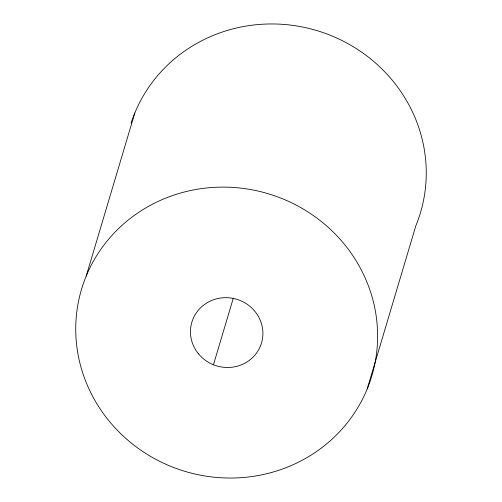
<?xml version="1.0" encoding="UTF-8"?>
<svg xmlns="http://www.w3.org/2000/svg" width="502" height="502" viewBox="0 0 502 502"><rect width="100%" height="100%" fill="white"/><g stroke="black" fill="none" stroke-linecap="round" stroke-linejoin="round"><path stroke-width="0.75" d="M86.168 276.194L134.806 113.038M213.45 364.759L233.304 298.169M367.194 388.962A151.466 144.921 16.6 0 0 204.163 188.256A151.466 144.921 16.6 0 0 108.683 420.519A151.466 144.921 16.6 0 0 367.194 388.962L415.832 225.806A151.466 144.921 16.6 0 0 325.171 33.32A151.466 144.921 16.6 0 0 131.091 123.178M198.359 353.684A36.351 34.782 16.6 0 0 260.406 346.11A36.351 34.782 16.6 0 0 221.275 297.943A36.351 34.782 16.6 0 0 198.359 353.684"/></g></svg>
